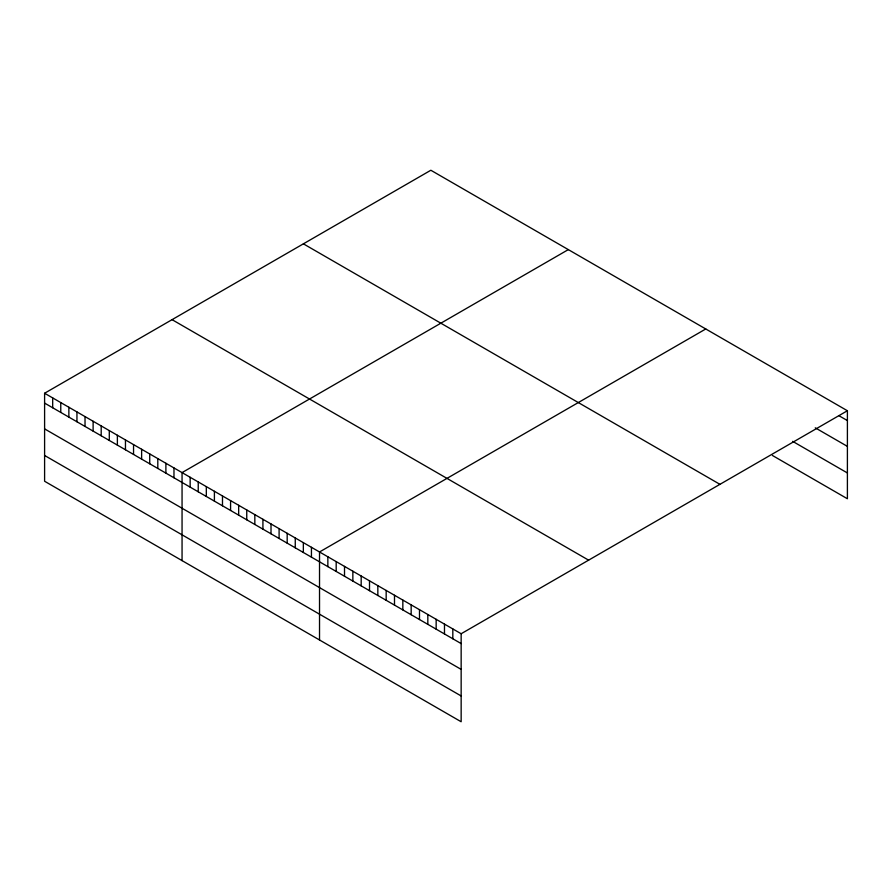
<?xml version="1.0" encoding="UTF-8"?>
<svg xmlns="http://www.w3.org/2000/svg" width="892" height="892" viewBox="0 0 892 892"><rect width="100%" height="100%" fill="white"/><g stroke="black" fill="none" stroke-linecap="round" stroke-linejoin="round"><path stroke-width="1.34" d="M44.6 393.249L461.153 633.744L461.153 721.751L44.6 481.256L44.6 393.249L430.847 170.249L847.4 410.744L847.4 498.751L772.416 455.466M568.315 249.615L182.057 472.604L182.057 560.622M705.773 328.97L319.526 551.97L319.526 639.988M461.153 633.744L847.4 410.744M839.071 415.772L847.4 420.589M815.266 427.825L847.4 446.379M792.654 441.35L847.4 472.961M303.392 243.839L719.933 484.334M172.067 319.659L588.608 560.154M44.6 403.095L461.153 643.589M44.6 428.885L461.153 669.379M44.6 455.466L461.153 695.961M452.824 628.927L452.824 638.772M444.484 624.121L444.484 633.967M436.155 619.304L436.155 629.15M427.825 614.499L427.825 624.344M419.496 609.693L419.496 619.539M411.167 604.876L411.167 614.722M402.838 600.071L402.838 609.916M394.498 595.265L394.498 605.099M386.169 590.448L386.169 600.294M377.84 585.643L377.84 595.488M369.511 580.826L369.511 590.671M361.182 576.02L361.182 585.866M352.853 571.214L352.853 581.06M344.513 566.398L344.513 576.243M336.184 561.592L336.184 571.438M327.855 556.786L327.855 566.621M311.442 547.298L311.442 557.143M303.347 542.637L303.347 552.482M295.263 537.965L295.263 547.811M287.179 533.293L287.179 543.139M279.096 528.633L279.096 538.478M271.012 523.961L271.012 533.806M262.917 519.289L262.917 529.134M254.833 514.628L254.833 524.474M246.75 509.956L246.75 519.802M238.666 505.285L238.666 515.13M230.582 500.624L230.582 510.458M222.487 495.952L222.487 505.797M214.403 491.28L214.403 501.126M206.32 486.608L206.32 496.454M198.236 481.948L198.236 491.793M190.152 477.276L190.152 487.121M173.973 467.943L173.973 477.789M165.89 463.271L165.89 473.117M157.806 458.6L157.806 468.445M149.722 453.939L149.722 463.784M141.627 449.267L141.627 459.112M133.544 444.595L133.544 454.441M125.46 439.934L125.46 449.78M117.376 435.263L117.376 445.108M109.292 430.591L109.292 440.436M101.197 425.93L101.197 435.764M93.114 421.258L93.114 431.104M85.03 416.586L85.03 426.432M76.946 411.914L76.946 421.76M68.862 407.254L68.862 417.099M60.767 402.582L60.767 412.427M52.684 397.91L52.684 407.755"/></g></svg>
